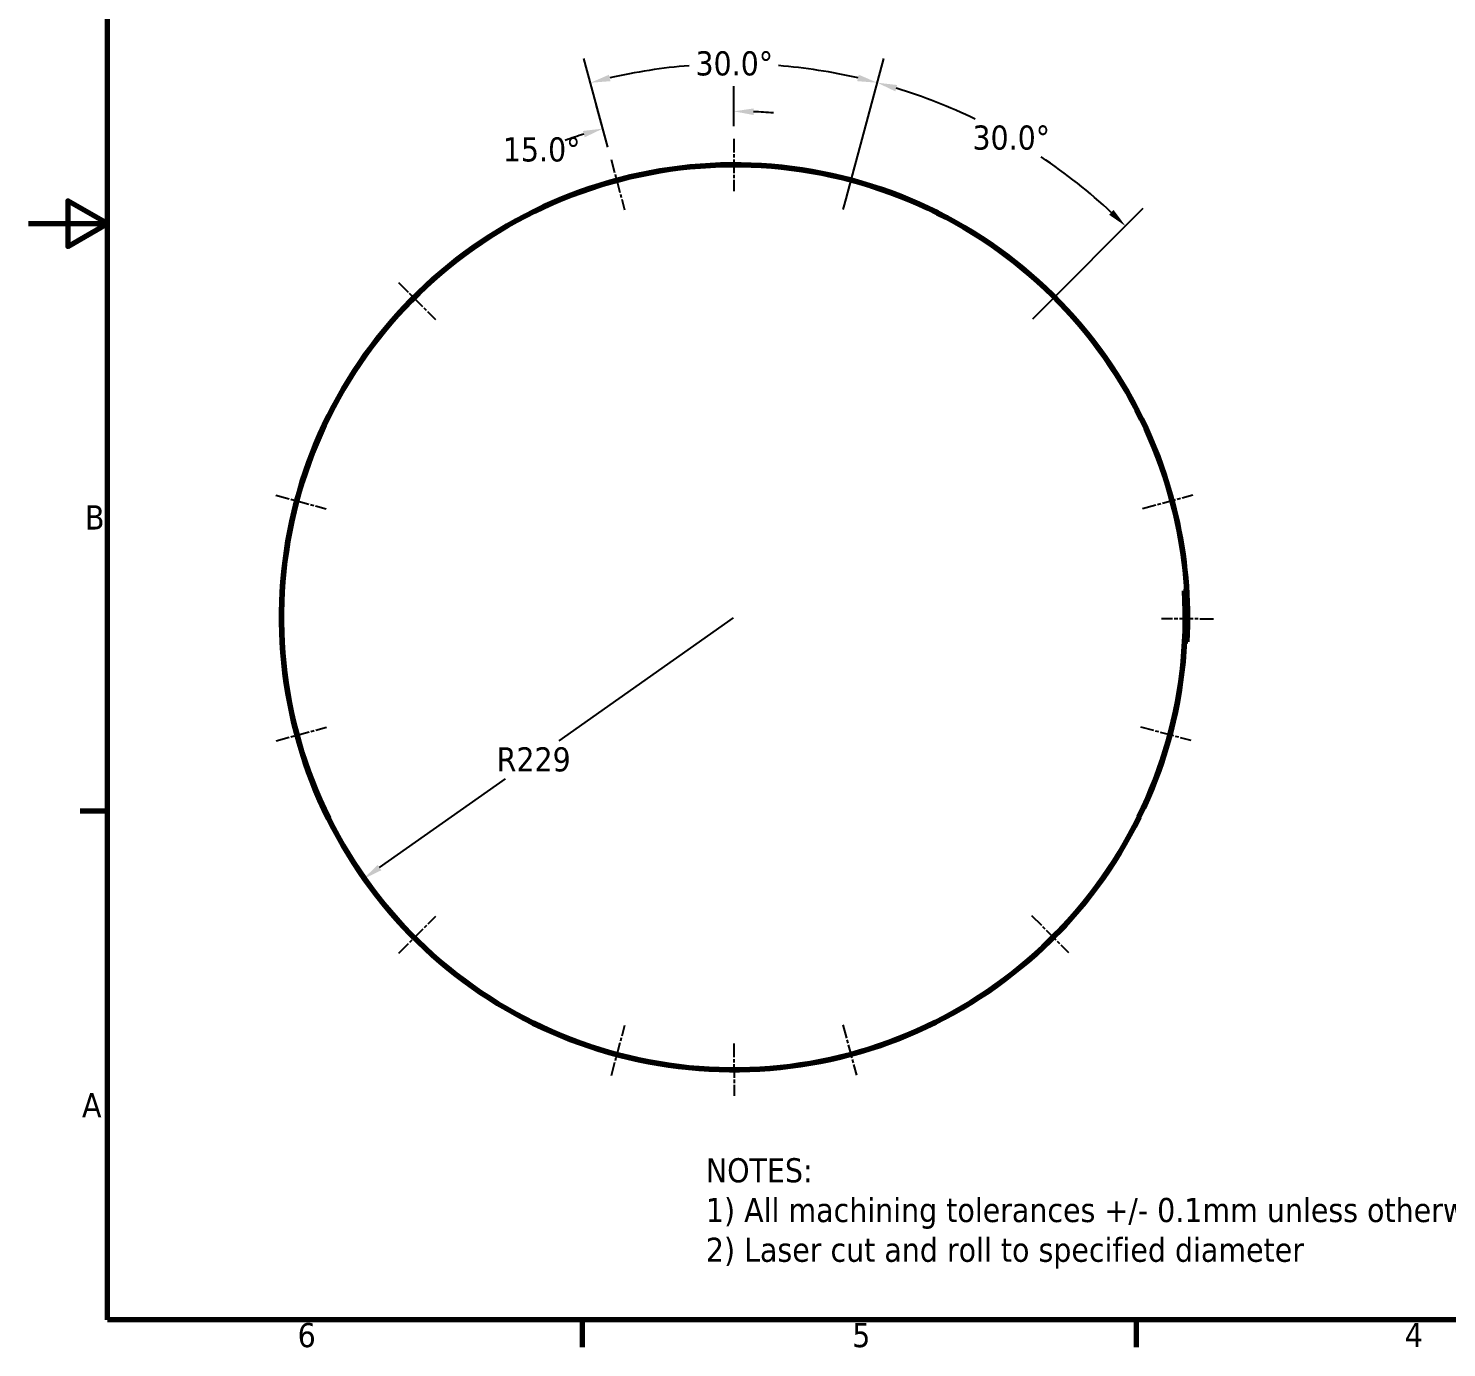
# Model space of a CAD drawing. Header units: millimetres. Extents: x 0 to 2100, y 0 to 1485.
# Drawn here: x 0 to 896, y 32 to 866 of the extents above; entities that cross this region are included whole.
import ezdxf

# ---------------------------------------------------------------- set-up
doc = ezdxf.new("R2010")
doc.units = ezdxf.units.MM
doc.header["$LTSCALE"] = 5
doc.linetypes.add('CHAIN', pattern=[0.7087, 0.4724, -0.0591, 0.1181, -0.0591])
doc.linetypes.add('DASHED', pattern=[0.2067, 0.1654, -0.0413])
for name, color, linetype, lineweight in [('Border (ANSI)', 7, 'Continuous', 70), ('Centerline (ANSI)', 7, 'Continuous', 25), ('Dimension (ANSI)', 7, 'Continuous', 25), ('Hidden (ANSI)', 7, 'DASHED', 35), ('Symbol (ANSI)', 7, 'Continuous', 25), ('Visible (ANSI)', 7, 'Continuous', 50)]:
    doc.layers.add(name, color=color, linetype=linetype, lineweight=lineweight)
doc.styles.add('Note Text (ANSI)', font='tahoma.ttf')
doc.dimstyles.new('Default - mm (ANSI)', dxfattribs={"dimscale": 5, "dimtxt": 3.048, "dimasz": 2.5, "dimexe": 3.175, "dimexo": 1.6002, "dimgap": 0.8, "dimtad": 0, "dimtoh": 1, "dimrnd": 1e-08, "dimzin": 4, "dimdsep": 46, "dimtxsty": 'Note Text (ANSI)', "dimcen": 0.09, "dimdle": 10, "dimclrd": 256, "dimclre": 256, "dimclrt": 256, "dimadec": 1, "dimazin": 1, "dimtfac": 1, "dimtofl": 0, "dimtmove": 0, "dimatfit": 3, "dimfxl": 1, "dimtolj": 1, "dimtzin": 4, "dimlwd": -1, "dimlwe": -1, "dimarcsym": 0})

# ---------------------------------------------------------------- blocks, each defined once
blk = doc.blocks.new('Borders Default Border')
at = {"layer": 'Border (ANSI)'}
for p, q in [((10, 74.25), (6.55, 74.25)), ((70, 10), (70, 6.55)), ((140, 10), (140, 6.55))]:
    blk.add_line(p, q, dxfattribs=at)
at = {"layer": 'Border (ANSI)', "flags": 128}
for points in [[(10, 10), (10, 287), (410, 287), (410, 10), (10, 10)], [(0, 148.5), (10, 148.5), (5, 151.39), (5, 145.61), (10, 148.5)]]:
    blk.add_lwpolyline(points, dxfattribs=at)
at = {"layer": 'Border (ANSI)', "char_height": 3.05, "attachment_point": 7, "style": 'Note Text (ANSI)'}
for s, insert in [('B', (7.15, 109.85)), ('A', (6.78, 35.6)), ('6', (34.03, 6.49)), ('5', (104.11, 6.49)), ('4', (173.94, 6.55))]:
    blk.add_mtext(s, dxfattribs=dict(at, insert=insert))
blk = doc.blocks.new('*D11')
at = {"layer": 'Defpoints', "color": 0, "transparency": 16777216}
for p in [(646.53, 780.13), (514.89, 751.31), (634.69, 682.32), (445.82, 493.4)]:
    blk.add_point(p, dxfattribs=at)
at = {"layer": 'Dimension (ANSI)', "transparency": 16777216}
for p, q in [((516.96, 759.04), (540.46, 846.82)), ((640.34, 687.98), (704.5, 752.15))]:
    blk.add_line(p, q, dxfattribs=at)
for start, end in [(64.18531, 72.96224), (47.05501, 56.30413)]:
    blk.add_arc((445.82, 493.4), 350, start, end, dxfattribs=at)
for points in [[(547.8, 826.04), (548.95, 830.04), (536.36, 831.49)], [(685.72, 751.1), (682.83, 748.1), (693.27, 740.93)]]:
    blk.add_solid(points, dxfattribs=at)
at = {"layer": 'Dimension (ANSI)', "transparency": 16777216, "insert": (596.52, 804.47), "char_height": 15.24, "attachment_point": 1, "style": 'Note Text (ANSI)'}
blk.add_mtext('\\A1;30.0°', dxfattribs=at)
blk = doc.blocks.new('*D13')
at = {"layer": 'Defpoints', "color": 0, "transparency": 16777216}
for p in [(445.44, 493.39), (211.61, 328.48)]:
    blk.add_point(p, dxfattribs=at)
at = {"layer": 'Dimension (ANSI)', "transparency": 16777216}
for p, q in [((445.44, 493.39), (335.26, 415.68)), ((221.83, 335.68), (301.44, 391.83))]:
    blk.add_line(p, q, dxfattribs=at)
blk.add_solid([(220.63, 337.38), (223.03, 333.98), (211.61, 328.48)], dxfattribs=at)
at = {"layer": 'Dimension (ANSI)', "transparency": 16777216, "insert": (295.89, 411.68), "char_height": 15.24, "attachment_point": 1, "style": 'Note Text (ANSI)'}
blk.add_mtext('\\A1;R229', dxfattribs=at)
blk = doc.blocks.new('*D14')
at = {"layer": 'Defpoints', "color": 0, "transparency": 16777216}
for p in [(476.27, 842.07), (368.16, 783.07), (514.89, 751.31), (445.82, 493.4)]:
    blk.add_point(p, dxfattribs=at)
at = {"layer": 'Dimension (ANSI)', "transparency": 16777216}
for p, q in [((366.09, 790.79), (351.07, 846.79)), ((516.96, 759.04), (540.46, 846.82))]:
    blk.add_line(p, q, dxfattribs=at)
for start, end in [(94.63944, 102.96224), (77.05501, 85.37786)]:
    blk.add_arc((445.82, 493.4), 350, start, end, dxfattribs=at)
for points in [[(367.82, 832.46), (366.81, 836.5), (355.18, 831.46)], [(524.73, 836.53), (523.72, 832.48), (536.36, 831.49)]]:
    blk.add_solid(points, dxfattribs=at)
at = {"layer": 'Dimension (ANSI)', "transparency": 16777216, "insert": (421.51, 851.34), "char_height": 15.24, "attachment_point": 1, "style": 'Note Text (ANSI)'}
blk.add_mtext('\\A1;30.0°', dxfattribs=at)
blk = doc.blocks.new('*D15')
at = {"layer": 'Defpoints', "color": 0, "transparency": 16777216}
for p in [(417.88, 812.18), (445.78, 796.06), (368.16, 783.07), (445.82, 493.4)]:
    blk.add_point(p, dxfattribs=at)
at = {"layer": 'Dimension (ANSI)', "transparency": 16777216}
for p, q in [((445.77, 804.06), (445.77, 829.28)), ((366.09, 790.79), (358.84, 817.82))]:
    blk.add_line(p, q, dxfattribs=at)
for start, end in [(85.53211, 87.77037), (107.24688, 109.48514)]:
    blk.add_arc((445.82, 493.4), 320, start, end, dxfattribs=at)
for points in [[(458.23, 811.08), (458.31, 815.24), (445.77, 813.4)], [(350.37, 801.01), (351.52, 797.01), (362.95, 802.48)]]:
    blk.add_solid(points, dxfattribs=at)
at = {"layer": 'Dimension (ANSI)', "transparency": 16777216, "insert": (299.8, 796.99), "char_height": 15.24, "attachment_point": 1, "style": 'Note Text (ANSI)'}
blk.add_mtext('\\A1;15.0°', dxfattribs=at)

msp = doc.modelspace()

# ---------------------------------------------------------------- linework, layer by layer
at = {"layer": 'Centerline (ANSI)', "linetype": 'CHAIN', "ltscale": 3.666414}
for p, q in [((445.776, 796.059), (445.781, 763.059)), ((445.862, 224.497), (445.867, 191.496))]:
    msp.add_line(p, q, dxfattribs=at)
at = {"layer": 'Centerline (ANSI)', "linetype": 'CHAIN', "ltscale": 3.667738}
msp.add_line((368.159, 783.067), (376.708, 751.181), dxfattribs=at)
at = {"layer": 'Centerline (ANSI)', "linetype": 'CHAIN', "ltscale": 3.667747}
msp.add_line((514.888, 751.314), (523.427, 783.203), dxfattribs=at)
at = {"layer": 'Centerline (ANSI)', "linetype": 'CHAIN', "ltscale": 3.667749}
for p, q in [((233.826, 705.332), (257.173, 681.992)), ((234.154, 281.669), (257.494, 305.016))]:
    msp.add_line(p, q, dxfattribs=at)
at = {"layer": 'Centerline (ANSI)', "linetype": 'CHAIN', "ltscale": 3.667736}
msp.add_line((634.687, 682.323), (658.027, 705.67), dxfattribs=at)
at = {"layer": 'Centerline (ANSI)', "linetype": 'CHAIN', "ltscale": 3.667743}
msp.add_line((156.377, 570.91), (188.266, 562.371), dxfattribs=at)
at = {"layer": 'Centerline (ANSI)', "linetype": 'CHAIN', "ltscale": 3.667742}
msp.add_line((703.962, 562.61), (735.848, 571.159), dxfattribs=at)
at = {"layer": 'Centerline (ANSI)', "linetype": 'CHAIN', "ltscale": 3.666375}
msp.add_line((748.942, 492.693), (715.942, 492.77), dxfattribs=at)
at = {"layer": 'Centerline (ANSI)', "linetype": 'CHAIN', "ltscale": 3.66775}
for p, q in [((156.527, 415.838), (188.414, 424.387)), ((633.94, 305.339), (657.286, 281.999)), ((368.41, 204.324), (376.95, 236.213))]:
    msp.add_line(p, q, dxfattribs=at)
at = {"layer": 'Centerline (ANSI)', "linetype": 'CHAIN', "ltscale": 3.667757}
msp.add_line((702.639, 424.628), (734.528, 416.088), dxfattribs=at)
at = {"layer": 'Centerline (ANSI)', "linetype": 'CHAIN', "ltscale": 3.667753}
msp.add_line((514.737, 236.358), (523.286, 204.472), dxfattribs=at)
at = {"layer": 'Hidden (ANSI)', "ltscale": 0.485706}
msp.add_line((427.941, 779.716), (428.271, 778.484), dxfattribs=at)
at = {"layer": 'Hidden (ANSI)', "ltscale": 0.476243}
msp.add_line((438.278, 780.179), (438.279, 778.929), dxfattribs=at)
at = {"layer": 'Hidden (ANSI)', "ltscale": 0.476231}
msp.add_line((453.278, 780.189), (453.279, 778.939), dxfattribs=at)
at = {"layer": 'Hidden (ANSI)', "ltscale": 0.485831}
msp.add_line((463.291, 778.508), (463.621, 779.74), dxfattribs=at)
at = {"layer": 'Hidden (ANSI)', "ltscale": 0.480722}
msp.add_line((410.896, 778.126), (411.223, 776.907), dxfattribs=at)
at = {"layer": 'Hidden (ANSI)', "ltscale": 0.480862}
msp.add_line((480.347, 776.963), (480.673, 778.183), dxfattribs=at)
at = {"layer": 'Hidden (ANSI)', "ltscale": 0.480828}
msp.add_line((333.644, 757.341), (333.97, 756.122), dxfattribs=at)
at = {"layer": 'Hidden (ANSI)', "ltscale": 0.480747}
msp.add_line((557.642, 756.335), (557.968, 757.554), dxfattribs=at)
at = {"layer": 'Hidden (ANSI)', "ltscale": 0.485856}
msp.add_line((318.096, 750.166), (318.427, 748.934), dxfattribs=at)
at = {"layer": 'Hidden (ANSI)', "ltscale": 0.485662}
msp.add_line((573.195, 749.178), (573.524, 750.409), dxfattribs=at)
at = {"layer": 'Hidden (ANSI)', "ltscale": 0.485664}
msp.add_line((287.276, 732.32), (288.178, 731.418), dxfattribs=at)
at = {"layer": 'Hidden (ANSI)', "ltscale": 0.485861}
msp.add_line((603.602, 731.674), (604.504, 732.576), dxfattribs=at)
at = {"layer": 'Hidden (ANSI)', "ltscale": 0.480744}
msp.add_line((273.31, 722.42), (274.203, 721.527), dxfattribs=at)
at = {"layer": 'Hidden (ANSI)', "ltscale": 0.48083}
msp.add_line((617.6, 721.807), (618.492, 722.7), dxfattribs=at)
at = {"layer": 'Hidden (ANSI)', "ltscale": 0.480879}
msp.add_line((216.796, 665.797), (217.688, 664.905), dxfattribs=at)
at = {"layer": 'Hidden (ANSI)', "ltscale": 0.480705}
msp.add_line((674.223, 665.293), (675.115, 666.186), dxfattribs=at)
at = {"layer": 'Hidden (ANSI)', "ltscale": 0.485865}
msp.add_line((206.925, 651.804), (207.827, 650.902), dxfattribs=at)
at = {"layer": 'Hidden (ANSI)', "ltscale": 0.485665}
msp.add_line((684.117, 651.323), (685.019, 652.224), dxfattribs=at)
at = {"layer": 'Hidden (ANSI)', "ltscale": 0.485733}
msp.add_line((189.174, 621.006), (190.406, 620.676), dxfattribs=at)
at = {"layer": 'Hidden (ANSI)', "ltscale": 0.485799}
msp.add_line((701.714, 620.892), (702.946, 621.222), dxfattribs=at)
at = {"layer": 'Hidden (ANSI)', "ltscale": 0.48075}
msp.add_line((182.023, 605.452), (183.242, 605.125), dxfattribs=at)
at = {"layer": 'Hidden (ANSI)', "ltscale": 0.480842}
msp.add_line((708.9, 605.347), (710.119, 605.674), dxfattribs=at)
at = {"layer": 'Hidden (ANSI)', "ltscale": 0.480836}
msp.add_line((161.4, 528.156), (162.62, 527.829), dxfattribs=at)
at = {"layer": 'Hidden (ANSI)', "ltscale": 0.480731}
msp.add_line((729.69, 528.096), (730.909, 528.423), dxfattribs=at)
at = {"layer": 'Hidden (ANSI)', "ltscale": 0.485846}
msp.add_line((159.841, 511.104), (161.073, 510.774), dxfattribs=at)
at = {"layer": 'Hidden (ANSI)', "ltscale": 0.485646}
msp.add_line((731.272, 511.049), (732.503, 511.379), dxfattribs=at)
at = {"layer": 'Hidden (ANSI)', "ltscale": 0.476105}
msp.add_line((731.57, 495.859), (730.32, 495.862), dxfattribs=at)
at = {"layer": 'Hidden (ANSI)', "ltscale": 0.476108}
msp.add_line((733.071, 495.855), (731.821, 495.858), dxfattribs=at)
at = {"layer": 'Hidden (ANSI)', "ltscale": 0.4761}
msp.add_line((731.559, 489.609), (730.309, 489.612), dxfattribs=at)
at = {"layer": 'Hidden (ANSI)', "ltscale": 0.476098}
msp.add_line((733.063, 489.605), (731.813, 489.608), dxfattribs=at)
at = {"layer": 'Hidden (ANSI)', "ltscale": 0.485671}
msp.add_line((159.882, 475.621), (161.114, 475.951), dxfattribs=at)
at = {"layer": 'Hidden (ANSI)', "ltscale": 0.485894}
msp.add_line((729.822, 476.228), (731.054, 475.898), dxfattribs=at)
at = {"layer": 'Hidden (ANSI)', "ltscale": 0.480741}
msp.add_line((161.473, 458.576), (162.692, 458.903), dxfattribs=at)
at = {"layer": 'Hidden (ANSI)', "ltscale": 0.480887}
msp.add_line((728.286, 459.169), (729.505, 458.843), dxfattribs=at)
at = {"layer": 'Hidden (ANSI)', "ltscale": 0.48089}
msp.add_line((182.249, 381.321), (183.469, 381.648), dxfattribs=at)
at = {"layer": 'Hidden (ANSI)', "ltscale": 0.480793}
msp.add_line((707.661, 381.873), (708.881, 381.547), dxfattribs=at)
at = {"layer": 'Hidden (ANSI)', "ltscale": 0.485899}
msp.add_line((189.437, 365.777), (190.669, 366.108), dxfattribs=at)
at = {"layer": 'Hidden (ANSI)', "ltscale": 0.485758}
msp.add_line((700.49, 366.324), (701.722, 365.994), dxfattribs=at)
at = {"layer": 'Hidden (ANSI)', "ltscale": 0.485749}
msp.add_line((207.171, 335.123), (208.072, 336.025), dxfattribs=at)
at = {"layer": 'Hidden (ANSI)', "ltscale": 0.48595}
msp.add_line((683.28, 336.435), (684.182, 335.533), dxfattribs=at)
at = {"layer": 'Hidden (ANSI)', "ltscale": 0.480773}
msp.add_line((217.062, 321.149), (217.955, 322.042), dxfattribs=at)
at = {"layer": 'Hidden (ANSI)', "ltscale": 0.480891}
msp.add_line((673.425, 322.425), (674.318, 321.533), dxfattribs=at)
at = {"layer": 'Hidden (ANSI)', "ltscale": 0.480849}
msp.add_line((273.693, 264.643), (274.585, 265.536), dxfattribs=at)
at = {"layer": 'Hidden (ANSI)', "ltscale": 0.480742}
msp.add_line((616.908, 265.805), (617.801, 264.913), dxfattribs=at)
at = {"layer": 'Hidden (ANSI)', "ltscale": 0.485851}
msp.add_line((287.682, 254.768), (288.584, 255.67), dxfattribs=at)
at = {"layer": 'Hidden (ANSI)', "ltscale": 0.485714}
msp.add_line((602.931, 255.917), (603.833, 255.015), dxfattribs=at)
at = {"layer": 'Hidden (ANSI)', "ltscale": 0.485687}
msp.add_line((318.315, 237.123), (318.644, 238.355), dxfattribs=at)
at = {"layer": 'Hidden (ANSI)', "ltscale": 0.485868}
msp.add_line((573.016, 238.613), (573.347, 237.381), dxfattribs=at)
at = {"layer": 'Hidden (ANSI)', "ltscale": 0.480739}
msp.add_line((333.871, 229.977), (334.197, 231.196), dxfattribs=at)
at = {"layer": 'Hidden (ANSI)', "ltscale": 0.480867}
msp.add_line((557.474, 231.419), (557.801, 230.2), dxfattribs=at)
at = {"layer": 'Hidden (ANSI)', "ltscale": 0.480895}
msp.add_line((411.163, 209.341), (411.49, 210.561), dxfattribs=at)
at = {"layer": 'Hidden (ANSI)', "ltscale": 0.485928}
msp.add_line((428.219, 207.797), (428.549, 209.029), dxfattribs=at)
at = {"layer": 'Hidden (ANSI)', "ltscale": 0.476226}
msp.add_line((438.364, 208.614), (438.365, 207.363), dxfattribs=at)
at = {"layer": 'Hidden (ANSI)', "ltscale": 0.476248}
msp.add_line((453.364, 208.63), (453.365, 207.379), dxfattribs=at)
at = {"layer": 'Hidden (ANSI)', "ltscale": 0.485756}
msp.add_line((463.171, 209.065), (463.501, 207.833), dxfattribs=at)
at = {"layer": 'Hidden (ANSI)', "ltscale": 0.480787}
msp.add_line((480.223, 210.63), (480.55, 209.411), dxfattribs=at)
at = {"layer": 'Visible (ANSI)'}
for p, q in [((729.805, 510.53), (731.053, 510.607)), ((732.697, 478.226), (731.449, 478.291))]:
    msp.add_line(p, q, dxfattribs=at)
for points, knots in [([(731.053, 510.607), (733.145, 476.411), (729.02, 441.838), (718.939, 409.084), (708.857, 376.33), (692.823, 345.413), (671.851, 318.296), (650.88, 291.178), (624.982, 267.876), (595.799, 249.87), (566.616, 231.864), (534.163, 219.164), (500.5, 212.581), (466.836, 205.997), (431.98, 205.533), (398.143, 211.221), (364.306, 216.909), (331.508, 228.746), (301.829, 245.986), (272.151, 263.225), (245.61, 285.856), (223.892, 312.447), (202.174, 339.037), (185.292, 369.571), (174.32, 402.114), (163.348, 434.656), (158.293, 469.189), (159.478, 503.522), (160.662, 537.854), (168.087, 571.967), (181.285, 603.694), (194.482, 635.422), (213.444, 664.747), (236.972, 689.807), (260.499, 714.867), (288.579, 735.647), (319.43, 750.827), (350.282, 766.006), (383.889, 775.576), (418.119, 778.926), (452.349, 782.276), (487.185, 779.404), (520.414, 770.488), (553.642, 761.572), (585.247, 746.618), (613.22, 726.571), (641.193, 706.524), (665.518, 681.396), (684.65, 652.777), (703.783, 624.158), (717.711, 592.066), (725.548, 558.534), (731.684, 532.281), (734.1, 505.157), (732.697, 478.226)], [0, 0, 0, 0, 0.3596861, 0.3596861, 0.3596861, 0.7193723, 0.7193723, 0.7193723, 1.0790584, 1.0790584, 1.0790584, 1.4387446, 1.4387446, 1.4387446, 1.7984307, 1.7984307, 1.7984307, 2.1581168, 2.1581168, 2.1581168, 2.517803, 2.517803, 2.517803, 2.8774891, 2.8774891, 2.8774891, 3.2371753, 3.2371753, 3.2371753, 3.5968614, 3.5968614, 3.5968614, 3.9565475, 3.9565475, 3.9565475, 4.3162337, 4.3162337, 4.3162337, 4.6759198, 4.6759198, 4.6759198, 5.035606, 5.035606, 5.035606, 5.3952921, 5.3952921, 5.3952921, 5.7549783, 5.7549783, 5.7549783, 6.1146644, 6.1146644, 6.1146644, 6.3962826, 6.3962826, 6.3962826, 6.3962826]), ([(731.449, 478.291), (732.845, 505.104), (730.44, 532.111), (724.331, 558.25), (716.528, 591.634), (702.659, 623.59), (683.611, 652.082), (664.563, 680.575), (640.341, 705.597), (612.492, 725.555), (584.642, 745.514), (553.172, 760.404), (520.09, 769.281), (487.007, 778.157), (452.32, 781.017), (418.241, 777.682), (384.161, 774.347), (350.698, 764.818), (319.982, 749.705), (289.266, 734.592), (261.307, 713.901), (237.883, 688.952), (214.459, 664.002), (195.578, 634.802), (182.439, 603.214), (169.3, 571.626), (161.906, 537.659), (160.727, 503.478), (159.547, 469.298), (164.581, 434.912), (175.505, 402.513), (186.428, 370.114), (203.238, 339.71), (224.86, 313.237), (246.482, 286.764), (272.91, 264.23), (302.457, 247.067), (332.005, 229.903), (364.663, 218.116), (398.35, 212.453), (432.038, 206.79), (466.745, 207.253), (500.26, 213.807), (533.775, 220.362), (566.088, 233.007), (595.142, 250.934), (624.197, 268.86), (649.984, 292.063), (670.863, 319.06), (691.742, 346.058), (707.707, 376.843), (717.744, 409.452), (727.781, 442.061), (731.888, 476.485), (729.805, 510.53)], [-6.3962826, -6.3962826, -6.3962826, -6.3962826, -6.1146644, -6.1146644, -6.1146644, -5.7549783, -5.7549783, -5.7549783, -5.3952921, -5.3952921, -5.3952921, -5.035606, -5.035606, -5.035606, -4.6759198, -4.6759198, -4.6759198, -4.3162337, -4.3162337, -4.3162337, -3.9565475, -3.9565475, -3.9565475, -3.5968614, -3.5968614, -3.5968614, -3.2371753, -3.2371753, -3.2371753, -2.8774891, -2.8774891, -2.8774891, -2.517803, -2.517803, -2.517803, -2.1581168, -2.1581168, -2.1581168, -1.7984307, -1.7984307, -1.7984307, -1.4387446, -1.4387446, -1.4387446, -1.0790584, -1.0790584, -1.0790584, -0.7193723, -0.7193723, -0.7193723, -0.3596861, -0.3596861, -0.3596861, 0, 0, 0, 0])]:
    msp.add_open_spline(points, degree=3, knots=knots, dxfattribs=at)

# ---------------------------------------------------------------- block references
at = {"xscale": 5, "yscale": 5, "zscale": 5}
msp.add_blockref('Borders Default Border', (0, 0), dxfattribs=at)

# ---------------------------------------------------------------- texts
at = {"layer": 'Symbol (ANSI)', "insert": (428.102, 152.1), "char_height": 15.24, "width": 606.03085, "attachment_point": 1, "line_spacing_factor": 0.987884, "style": 'Note Text (ANSI)'}
msp.add_mtext('{\\fTahoma|b0|i0;NOTES:\\P\\fTahoma|b0|i0;1) All machining tolerances +/- 0.1mm unless otherwise specified\\P\\fTahoma|b0|i0;2) Laser cut and roll to specified diameter}', dxfattribs=at)

# ---------------------------------------------------------------- dimensions: what is measured, and where the dimension line sits
at = {"layer": 'Dimension (ANSI)'}
for base, p1, p2, picture, middle in [((476.274, 842.073), (514.888, 751.314), (368.159, 783.067), '*D14', (445.769, 843.4)), ((646.53, 780.134), (634.687, 682.323), (514.888, 751.314), '*D11', (620.776, 796.536)), ((417.884, 812.179), (445.776, 796.059), (368.159, 783.067), '*D15', (323.397, 789.056))]:
    dim = msp.add_angular_dim_3p(base=base, center=(445.822, 493.4), p1=p1, p2=p2, dimstyle='Default - mm (ANSI)', override={"dimgap": 0.8, "dimtih": 1, "dimadec": 1, "dimtol": 0, "dimlim": 0, "dimtp": 0, "dimtm": 0, "dimtdec": 0}, dxfattribs=at)
    dim.commit()
    dim.dimension.update_dxf_attribs({"geometry": picture, "text_midpoint": middle, "dimtype": 165})
dim = msp.add_radius_dim(center=(445.441, 493.387), mpoint=(211.612, 328.478), dimstyle='Default - mm (ANSI)', override={"dimgap": 0.8, "dimtih": 1, "dimdec": 0, "dimlfac": 0.8, "dimcen": 0, "dimdle": 0, "dimtol": 0, "dimlim": 0, "dimtp": 0, "dimtm": 0, "dimtdec": 2, "dimtmove": 2}, dxfattribs=at)
dim.commit()
dim.dimension.update_dxf_attribs({"geometry": '*D13', "text_midpoint": (318.35, 403.756), "dimtype": 164})

doc.saveas('drawing.dxf')
